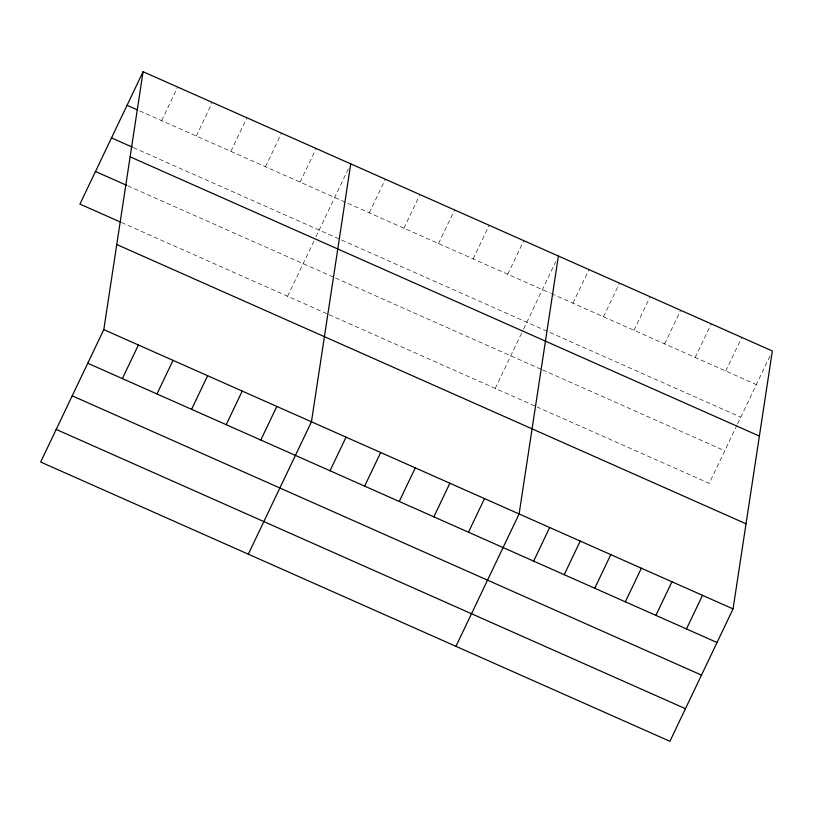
<?xml version="1.0" encoding="UTF-8"?>
<svg xmlns="http://www.w3.org/2000/svg" width="813" height="813" viewBox="0 0 813 813"><rect width="100%" height="100%" fill="white"/><g stroke="black" fill="none" stroke-linecap="round" stroke-linejoin="round"><path stroke-width="0.61" stroke-dasharray="4.07 3.05" d="M161.665 120.67L177.691 87.072M196.279 136.035L212.305 102.428M230.882 151.391L246.908 117.794M265.495 166.756L281.522 133.149M300.109 182.112L316.135 148.515M287.599 296.247L313.828 241.268M315.962 236.786L348.604 168.352M369.326 212.833L385.352 179.236M403.929 228.199L419.965 194.592M438.542 243.554L454.569 209.947M473.156 258.92L489.182 225.313M507.759 274.276L523.785 240.668M495.259 388.411L523.084 330.068M523.623 328.95L555.726 261.634M572.931 303.198L588.968 269.601M603.5 316.765L619.526 283.158M634.069 330.332L650.095 296.725M664.628 343.899L680.654 310.292M695.196 357.466L711.223 323.859M725.755 371.023L741.781 337.425M737.035 425.026L709.21 483.369L537.139 406.998M737.574 423.908L770.216 355.464M139.745 110.944L550.299 293.158M551.427 293.656L756.324 384.59M133.423 147.641L740.775 417.191M127.793 185.831L334.295 277.477M335.454 277.995L541.367 369.387M542.505 369.885L724.759 450.768M121.472 222.518L327.974 314.174M329.133 314.682L536.011 406.5"/><path stroke-width="1.22" d="M103.79 329.631L143.088 71.707L772.35 350.982L733.062 608.907L669.912 741.293L40.65 462.018L103.79 329.631L733.062 608.907M350.738 163.87L311.45 421.795L248.311 554.171M558.399 256.034L519.111 513.958L455.961 646.335M143.088 71.707L79.938 204.093L120.324 222.01M122.377 378.594L138.403 344.997M156.98 393.959L173.017 360.352M191.594 409.315L207.62 375.708M226.207 424.681L242.233 391.073M260.81 440.036L276.837 406.429M330.027 470.757L346.064 437.15M364.641 486.123L380.667 452.516M399.254 501.479L415.28 467.871M433.857 516.844L449.884 483.237M468.471 532.2L484.497 498.593M533.643 561.122L549.669 527.525M564.212 574.689L580.238 541.082M594.77 588.256L610.797 554.649M625.339 601.823L641.366 568.216M655.898 615.38L671.934 581.783M686.467 628.947L702.493 595.35M127.052 105.314L137.438 109.918M111.513 137.905L132.275 147.123M130.121 156.828L759.383 436.103M95.487 171.492L126.635 185.313M116.757 244.52L746.029 523.796M87.763 363.238L717.025 642.514M72.215 395.829L701.487 675.115M56.199 429.416L685.461 708.692"/></g></svg>
